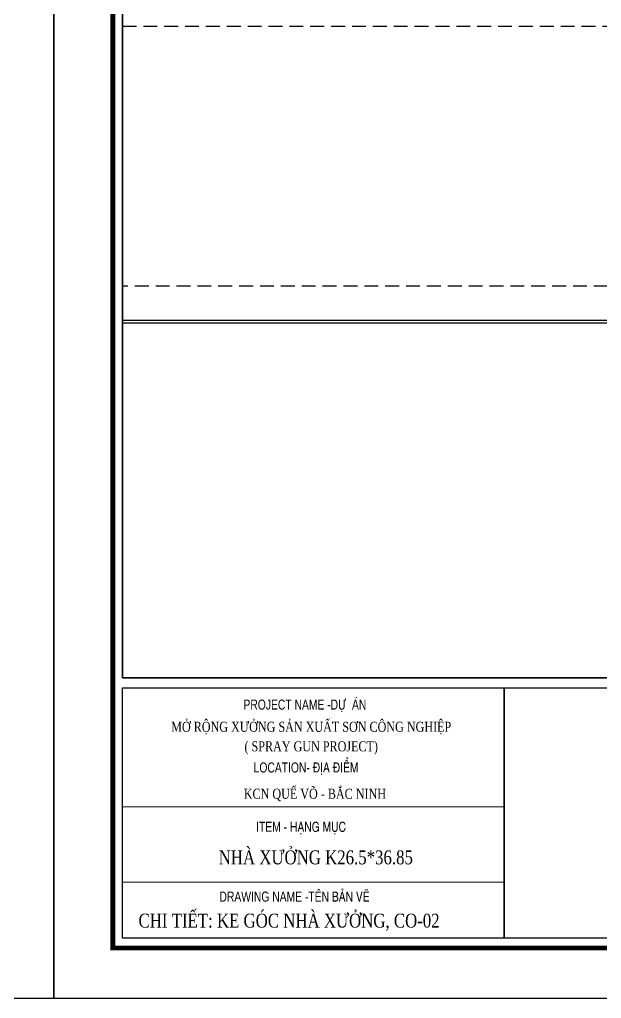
# Model space of a CAD drawing. Header units: inches. Extents: x 315041 to 662841, y -45540 to -35018.
# Drawn here: x 331979.3 to 332083.8, y -38167.8 to -37992 of the extents above; entities that cross this region are included whole.
import ezdxf
from ezdxf.enums import TextEntityAlignment as Align

# ---------------------------------------------------------------- set-up
doc = ezdxf.new("R2010")
doc.units = ezdxf.units.IN
doc.header["$MEASUREMENT"] = 0
doc.linetypes.add('HIDDEN', pattern=[0.375, 0.25, -0.125])
for name, color, linetype in [('2', 2, 'Continuous'), ('7', 7, 'Continuous'), ('BAO KHUNG', 31, 'Continuous')]:
    doc.layers.add(name, color=color, linetype=linetype)
doc.layers.add('Cover text', color=7, linetype='Continuous', true_color=0x52370f)
doc.layers.add('S-Hatch', color=8, linetype='Continuous', lineweight=9)
doc.styles.add('ST3', font='times.ttf', dxfattribs={"width": 0.8})
doc.styles.get("Standard").update_dxf_attribs({"font": 'VHARIALN.TTF'})

# ---------------------------------------------------------------- blocks, each defined once
blk = doc.blocks.new('A$C75D82031')
at = {"layer": '2', "color": 157, "linetype": 'Continuous'}
blk.add_lwpolyline([(0, 420), (594, 420), (594, 0), (0, 0)], close=True, dxfattribs=at)
at = {"layer": '7', "color": 147, "linetype": 'Continuous'}
blk.add_lwpolyline([(12.33, 57.61), (581.67, 57.61), (581.67, 409.19), (12.33, 409.19)], close=True, dxfattribs=at)
at = {"layer": 'BAO KHUNG', "color": 167, "linetype": 'Continuous', "const_width": 0.871}
blk.add_lwpolyline([(10.59, 9.07), (583.41, 9.07), (583.41, 410.93), (10.59, 410.93)], close=True, dxfattribs=at)
at = {"layer": 'BAO KHUNG', "color": 7}
for points in [[(12.33, 55.81), (80.92, 55.81), (80.92, 10.81), (12.33, 10.81)], [(80.92, 55.81), (144.95, 55.81), (144.95, 10.81), (80.92, 10.81)]]:
    blk.add_lwpolyline(points, close=True, dxfattribs=at)
at = {"layer": 'S-Hatch'}
for p, q in [((12.33, 34.43), (80.92, 34.43)), ((80.92, 20.88), (12.33, 20.88))]:
    blk.add_line(p, q, dxfattribs=at)
at = {"layer": 'BAO KHUNG', "color": 7, "linetype": 'Continuous', "width": 0.9}
for s, p in [('PROJECT NAME -Dù  ÁN ', (45.37, 51.89)), ('LOCATION- §ÞA §IÓM', (45.32, 40.59))]:
    blk.add_text(s, height=1.8, dxfattribs=at).set_placement(p, align=Align.CENTER)
for s, p in [('ITEM - H¹NG MôC', (36.35, 29.93)), ('DRAWING NAME -T£N B¶N VÏ', (29.76, 17.39))]:
    blk.add_text(s, height=1.8, dxfattribs=at).set_placement(p)
at = {"layer": 'Cover text', "linetype": 'Continuous', "style": 'ST3', "width": 0.8}
for s, p in [('MỞ RỘNG XƯỞNG SẢN XUẤT SƠN CÔNG NGHIỆP', (46.25, 47.9)), ('( SPRAY GUN PROJECT)', (46.25, 44.39)), (' KCN QUẾ VÕ - BẮC NINH', (46.64, 35.87))]:
    blk.add_text(s, height=1.8, dxfattribs=at).set_placement(p, align=Align.CENTER)

msp = doc.modelspace()

# ---------------------------------------------------------------- linework, layer by layer
at = {"color": 8}
msp.add_lwpolyline([(331997.7734, -37758.6315), (332567.1113, -37758.6315), (332567.1113, -38110.2113), (331997.7734, -38110.2113)], close=True, dxfattribs=at)
at = {"color": 94}
for points in [[(331997.7734, -37986.5067), (332362.49, -37986.5067), (332362.49, -38046.5067), (331997.7734, -38046.5067)], [(332362.49, -38046.0067), (331997.7734, -38046.0067)]]:
    msp.add_lwpolyline(points, dxfattribs=at)
at = {"color": 94, "linetype": 'HIDDEN', "ltscale": 10}
for points in [[(331997.7734, -37993.1733), (332362.49, -37993.1733)], [(332362.49, -38039.84), (331997.7734, -38039.84)]]:
    msp.add_lwpolyline(points, dxfattribs=at)

# ---------------------------------------------------------------- block references
at = {"color": 1}
for p in [(331391.4423, -38167.8214), (331985.4423, -38167.8214)]:
    msp.add_blockref('A$C75D82031', p, dxfattribs=at)

# ---------------------------------------------------------------- texts
at = {"color": 3, "linetype": 'Continuous', "style": 'ST3', "width": 0.8}
for s, p in [('NHÀ XƯỞNG K26.5*36.85', (332015.0634, -38143.7301)), ('CHI TIẾT: KE GÓC NHÀ XƯỞNG, CO-02', (332000.6539, -38155.0988))]:
    msp.add_text(s, height=2.5, dxfattribs=at).set_placement(p)

doc.saveas('drawing.dxf')
